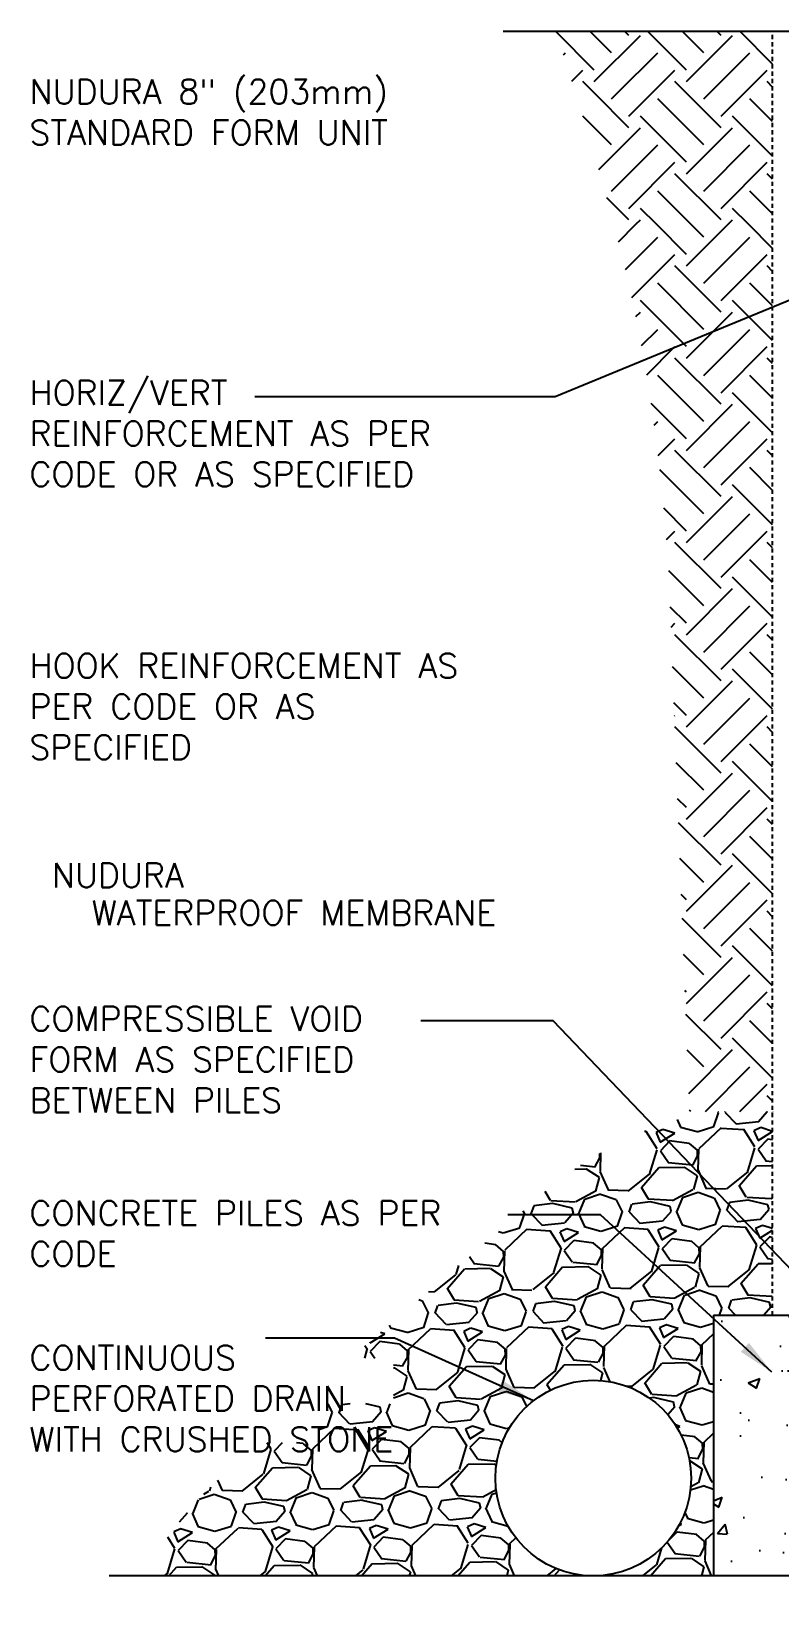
# Model space of a CAD drawing. Header units: inches. Extents: x 332.4 to 386.1, y 47.6 to 96.9.
# Drawn here: x 332.41 to 355.31, y 47.56 to 95.94 of the extents above; entities that cross this region are included whole.
import ezdxf
from ezdxf.enums import TextEntityAlignment as Align

# ---------------------------------------------------------------- set-up
doc = ezdxf.new("R2010")
doc.units = ezdxf.units.IN
doc.header["$MEASUREMENT"] = 0
doc.linetypes.add('HIDDEN2', pattern=[0.1875, 0.125, -0.0625])
for name, color, linetype in [('HATCH', 12, 'Continuous'), ('LINE50', 5, 'Continuous'), ('LINE9', 9, 'Continuous'), ('TEXT', 4, 'Continuous')]:
    doc.layers.add(name, color=color, linetype=linetype)
doc.styles.add('DIM', font='romans.shx', dxfattribs={"width": 0.7})
doc.styles.add('ROMANS', font='romans.shx', dxfattribs={"height": 0.75})
doc.dimstyles.new('ext_12', dxfattribs={"dimscale": 12, "dimtxt": 0.09375, "dimasz": 0.09375, "dimexe": 0.09375, "dimexo": 0.0625, "dimgap": 0.0625, "dimtad": 1, "dimdec": 1, "dimzin": 3, "dimdsep": 46, "dimlunit": 4, "dimtxsty": 'DIM', "dimcen": 0.09, "dimdle": 0.09375, "dimclrt": 4, "dimadec": 0, "dimazin": 0, "dimtfac": 1, "dimtdec": 1, "dimtmove": 2, "dimatfit": 3, "dimfxl": 1, "dimfrac": 2, "dimtolj": 1, "dimtzin": 0, "dimarcsym": 0})

msp = doc.modelspace()

# ---------------------------------------------------------------- hatches: boundary and pattern name
at = {"layer": 'HATCH'}
h = msp.add_hatch(dxfattribs=at)
h.set_pattern_fill('EARTH', color=256, scale=8, angle=45, style=0)
edge = h.paths.add_edge_path()
edge.add_spline(control_points=[(348.49, 95.937), (348.692, 95.306), (348.894, 94.675), (349.092, 94.043)], knot_values=[0, 0, 0, 0, 1.981724, 1.981724, 1.981724, 1.981724], degree=3, periodic=0)
edge.add_line((349.092, 94.043), (354.958, 94.043))
edge.add_line((354.958, 94.043), (355.136, 94.043))
edge.add_line((355.136, 94.043), (355.136, 95.937))
edge.add_line((355.136, 95.937), (348.49, 95.937))
h = msp.add_hatch(dxfattribs=at)
h.set_pattern_fill('EARTH', color=256, scale=8, angle=45, style=0)
edge = h.paths.add_edge_path()
edge.add_spline(control_points=[(349.092, 94.043), (349.512, 92.708), (349.917, 91.369), (350.274, 90.022)], knot_values=[1.981724, 1.981724, 1.981724, 1.981724, 6.171083, 6.171083, 6.171083, 6.171083], degree=3, periodic=0)
edge.add_line((350.274, 90.022), (355.136, 90.022))
edge.add_line((355.136, 90.022), (355.136, 94.043))
edge.add_line((355.136, 94.043), (354.958, 94.043))
edge.add_line((354.958, 94.043), (349.092, 94.043))
h = msp.add_hatch(dxfattribs=at)
h.set_pattern_fill('EARTH', color=256, scale=8, angle=45, style=0)
edge = h.paths.add_edge_path()
edge.add_spline(control_points=[(350.274, 90.022), (350.444, 89.382), (351.33, 85.807), (351.78, 82.148), (351.965, 79.12)], knot_values=[6.171083, 6.171083, 6.171083, 6.171083, 8.160976, 17.250535, 17.250535, 17.250535, 17.250535], degree=3, periodic=0)
edge.add_line((351.965, 79.12), (352.588, 62.806))
edge.add_line((352.588, 62.806), (355.136, 62.806))
edge.add_line((355.136, 62.806), (355.136, 90.022))
edge.add_line((355.136, 90.022), (350.274, 90.022))
h = msp.add_hatch(dxfattribs=at)
h.set_pattern_fill('GRAVEL', color=256, scale=3, angle=1, style=0)
h.set_pattern_definition([(229.01279, (137.03332, -1.04103), (-23.5251297, -27.41474552), [0.403608, -39.957264]), (185.96974, (136.7686, -1.3457), (35.94215981, 3.62782972), [0.692604, -68.567774]), (133.51045, (136.07975, -1.41773), (30.57136027, -32.47140175), [0.488364, -48.348098]), (268.27369, (134.92302, -2.18804), (1.9523987, 60.04321893), [0.630714, -62.440674]), (293.833654, (134.90402, -2.81846), (-15.62600206, 35.73273093), [0.618465, -61.22812]), (358.27369, (135.15393, -3.38419), (-60.04321893, 1.9523987), [0.630714, -62.440674]), (38.69424, (135.78436, -3.40319), (-38.47048792, -30.676074706), [0.834087, -82.574546]), (73.25533, (136.43536, -2.88175), (19.844942773, 66.356448416), [0.787464, -77.958964]), (122.429566, (136.66223, -2.12767), (-24.676988535, 38.57520236), [0.63285, -62.65222]), (176.23636, (136.32286, -1.59352), (33.04733116, -2.42361367), [0.722496, -35.402288]), (223.39744, (135.60192, -1.54609), (-35.418587613, -33.62326057), [0.934344, -92.500125]), (139.81407, (137.8931, -2.1662), (-21.3109449, 17.63075798), [0.318903, -31.571534]), (172.469234, (137.64946, -1.96042), (39.09877455, -5.31844232), [0.60671, -60.064534]), (226, (137.048, -1.881), (0.052357, -2.999543), [0.424263, -3.818378]), (204.1986, (136.83173, -1.52462), (14.893001, 6.2608723), [0.228474, -22.618845]), (292.8014, (136.62334, -1.6183), (-3.1566147, 8.946272), [0.32311, -15.832385]), (31.96376, (136.74855, -1.91614), (8.8939148, 6.1561578), [0.524787, -16.96807]), (162.56505, (137.1938, -1.6383), (6.0514434, -2.8948286), [0.379473, -9.10736]), (17.38954, (134.8836, -1.64864), (29.8383592, 9.52220145), [0.5316, -52.628535]), (71.34618, (135.3909, -1.48976), (-11.42224293, -33.20440282), [0.445983, -44.152223]), (294.1986, (137.1833, -1.0384), (-6.2608723, 14.893001), [0.456945, -22.390374]), (344.61046, (137.3706, -1.45521), (-30.15250251, 8.47505706), [0.5316, -52.628535]), (340.44395, (134.91606, -3.50836), (-15.10242987, 5.7373001), [0.51264, -25.11937]), (295.77514, (135.39913, -3.67995), (-15.57364484, 32.73318784), [0.429534, -42.52393]), (67.8014, (137.26565, -4.03743), (5.7373001, 15.1024299), [0.456945, -22.390374]), (18.354025, (137.4383, -3.61436), (-38.78463123, -12.67881619), [0.502893, -49.78627]), (70.44395, (135.79588, -4.0631), (-5.7373001, -15.10242987), [0.25632, -25.37569]), (102.30993, (137.0857, -4.0406), (-3.208972, 11.9458151), [0.15297, -15.14409]), (166.96376, (137.0531, -3.8911), (9.0509865, -2.8424714), [0.618465, -11.750852]), (187.009006, (136.45054, -3.75162), (29.94307364, 3.52311528), [0.57315, -56.74177]), (304.69007, (136.7533, -2.1861), (-3.1042575, 5.946729), [0.432666, -10.383988]), (354.157227, (136.99951, -2.54185), (51.09694689, -5.10901344), [0.755382, -74.782688]), (61.9454, (137.75097, -2.61875), (-11.6316718, -21.20623048), [0.308868, -30.578022]), (91, (137.8962, -2.3462), (-3.0519, 2.947186), [0.18, -2.82]), (121.25644, (136.38898, -3.66268), (12.36467288, -20.78737272), [0.416772, -41.26056]), (49.01279, (136.17273, -3.3064), (23.5251297, 27.41474552), [0.807216, -39.553656]), (1, (136.7022, -2.697), (2.947186, 3.0519), [0.78, -2.22]), (326.30485, (137.48206, -2.68345), (30.36193139, -20.4732294), [0.474342, -46.959823]), (255.0546, (137.8767, -2.9466), (-2.7901142, -12.05052956), [0.436806, -21.403524]), (208.645975, (137.76406, -3.36863), (-56.46774643, -30.99021802), [0.711195, -70.408423]), (176.42608, (137.13991, -3.70958), (-39.04641733, 2.318899234), [0.752397, -74.48722])])
edge = h.paths.add_edge_path()
edge.add_arc((349.636, 51.556), 3, -90, 0, ccw=False)
edge.add_line((349.636, 48.556), (353.324, 48.556))
edge.add_line((353.324, 48.556), (353.324, 56.556))
edge.add_line((353.324, 56.556), (355.136, 56.556))
edge.add_line((355.136, 56.556), (355.136, 62.806))
edge.add_line((355.136, 62.806), (353.136, 62.806))
edge.add_arc((355.743, 51.27), 11.827, 102.735, 129.6471)
edge.add_line((348.197, 60.376), (342.196, 55.237))
edge.add_line((342.196, 55.237), (343.515, 55.237))
edge.add_line((343.515, 55.237), (343.515, 53.833))
edge.add_line((343.515, 53.833), (341.223, 53.833))
edge.add_line((341.223, 53.833), (341.223, 52.64))
edge.add_line((341.223, 52.64), (339.43, 52.64))
edge.add_arc((348.427, 40.97), 14.735, 127.629, 149.0168)
edge.add_line((335.794, 48.556), (349.636, 48.556))
edge.add_arc((349.636, 51.556), 3, 180, 270, ccw=False)
edge.add_arc((349.636, 51.556), 3, 0, 180, ccw=False)
h = msp.add_hatch(dxfattribs=at)
h.set_pattern_fill('AR-CONC', color=256, scale=0.5, angle=1, style=0)
h.set_pattern_definition([(51, (-4.8576, 1), (3.59123, -0.251123), [0.375, -4.125]), (356, (-4.8576, 1), (-0.75929, 3.74828), [0.3, -3.3]), (101.4514, (-4.5583, 0.979), (2.831944, 3.497155), [0.3187, -3.50571]), (47.1842, (-4.875, 2), (5.349836, -0.73434), [0.5625, -6.1875]), (97.6356, (-4.429, 1.9387), (4.5876, 4.95141), [0.47805, -5.258565]), (352.1842, (-4.875, 2), (4.587594, 4.95141), [0.45, -4.95]), (22, (-4.3708, 1.7586), (3.019214, -1.9607), [0.375, -4.125]), (327, (-4.3708, 1.7586), (1.153113, 3.64643), [0.3, -3.3]), (72.4514, (-4.119, 1.5952), (4.17233, 1.685726), [0.3187, -3.50571]), (38.5, (-4.8576, 1), (0.031741, 1.665277), [0, -3.26, 0, -3.35, 0, -3.3125]), (8.5, (-4.8576, 1), (1.28073, 1.994714), [0, -1.91, 0, -3.185, 0, -1.2625]), (328.5, (-5.9724, 0.9805), (2.670674, -0.0661748), [0, -1.25, 0, -3.9, 0, -5.175]), (318.5, (-6.4723, 0.9718), (2.906751, 0.551339), [0, -1.625, 0, -2.59, 0, -3.675])])
h.paths.add_polyline_path([(367.386, 53.556), (356.511, 53.556), (356.511, 56.556), (353.324, 56.556), (353.324, 48.556), (360.949, 48.556), (361.949, 49.556), (361.949, 47.556), (362.949, 48.556), (370.574, 48.556), (370.574, 56.556), (367.386, 56.556)])

# ---------------------------------------------------------------- linework, layer by layer
at = {"layer": 'LINE50'}
for q in [(353.324, 48.556), (370.574, 56.556)]:
    msp.add_line((353.324, 56.556), q, dxfattribs=at)
at = {"layer": 'LINE9'}
for p, q in [((360.813, 95.937), (346.874, 95.937)), ((360.949, 48.556), (334.794, 48.556))]:
    msp.add_line(p, q, dxfattribs=at)
at = {"layer": 'LINE9', "linetype": 'HIDDEN2'}
msp.add_line((355.136, 56.556), (355.136, 95.937), dxfattribs=at)
at = {"layer": 'LINE9', "color": 9}
msp.add_circle((349.636, 51.556), 3, dxfattribs=at)
at = {"layer": 'TEXT'}
for points in [[(356.038, 94.043, 0, 0.36, 0), (354.958, 94.043, 0, 0, 0), (345.433, 94.043, 0, 0, 0)], [(364.386, 84.731, 0, 0.36, 0), (363.306, 84.731, 0, 0, 0), (339.258, 84.731, 0, 0, 0)], [(360.95, 76.423, 0, 0.36, 0), (359.87, 76.423, 0, 0, 0), (345.589, 76.423, 0, 0, 0)], [(355.124, 70.004, 0, 0.36, 0), (354.044, 70.004, 0, 0, 0), (337.271, 70.004, 0, 0, 0)]]:
    msp.add_lwpolyline(points, format="xyseb", dxfattribs=at)

# ---------------------------------------------------------------- texts
at = {"layer": 'TEXT', "style": 'ROMANS'}
for s, p in [('NUDURA ', (337.598, 69.677)), (' WATERPROOF MEMBRANE ', (347.175, 68.524))]:
    msp.add_text(s, height=0.75, dxfattribs=at).set_placement(p, align=Align.RIGHT)
at = {"layer": 'TEXT', "char_height": 0.75, "attachment_point": 4, "style": 'ROMANS'}
for s, insert, width in [('NUDURA 8" (203mm) STANDARD FORM UNIT', (332.348, 93.466), 14.45078), ('HORIZ/VERT REINFORCEMENT AS PER CODE OR AS SPECIFIED', (332.348, 83.605), 14.45078), ('HOOK REINFORCEMENT AS PER CODE OR AS SPECIFIED', (332.348, 75.229), 14.45078), ('COMPRESSIBLE VOID FORM AS SPECIFIED BETWEEN PILES', (332.348, 64.399), 14.45078), ('CONCRETE PILES AS PER CODE', (332.348, 59.061), 14.45078), ('CONTINUOUS PERFORATED DRAIN WITH CRUSHED STONE', (332.348, 53.998), 12.50342)]:
    msp.add_mtext(s, dxfattribs=dict(at, insert=insert, width=width))

# ---------------------------------------------------------------- leaders
at = {"layer": 'TEXT'}
for points in [[(361.155, 89.966), (348.468, 84.731), (339.258, 84.731)], [(358.259, 55.261), (348.408, 65.58), (344.35, 65.58)]]:
    msp.add_leader(points, dimstyle='ext_12', override={"dimgap": 0.0625, "dimtad": 0}, dxfattribs=at)
for points in [[(355.113, 54.806), (349.856, 59.634), (347.016, 59.634)], [(347.8, 53.928), (343.543, 55.845), (339.588, 55.845)]]:
    msp.add_leader(points, dimstyle='ext_12', dxfattribs=at)

doc.saveas('drawing.dxf')
